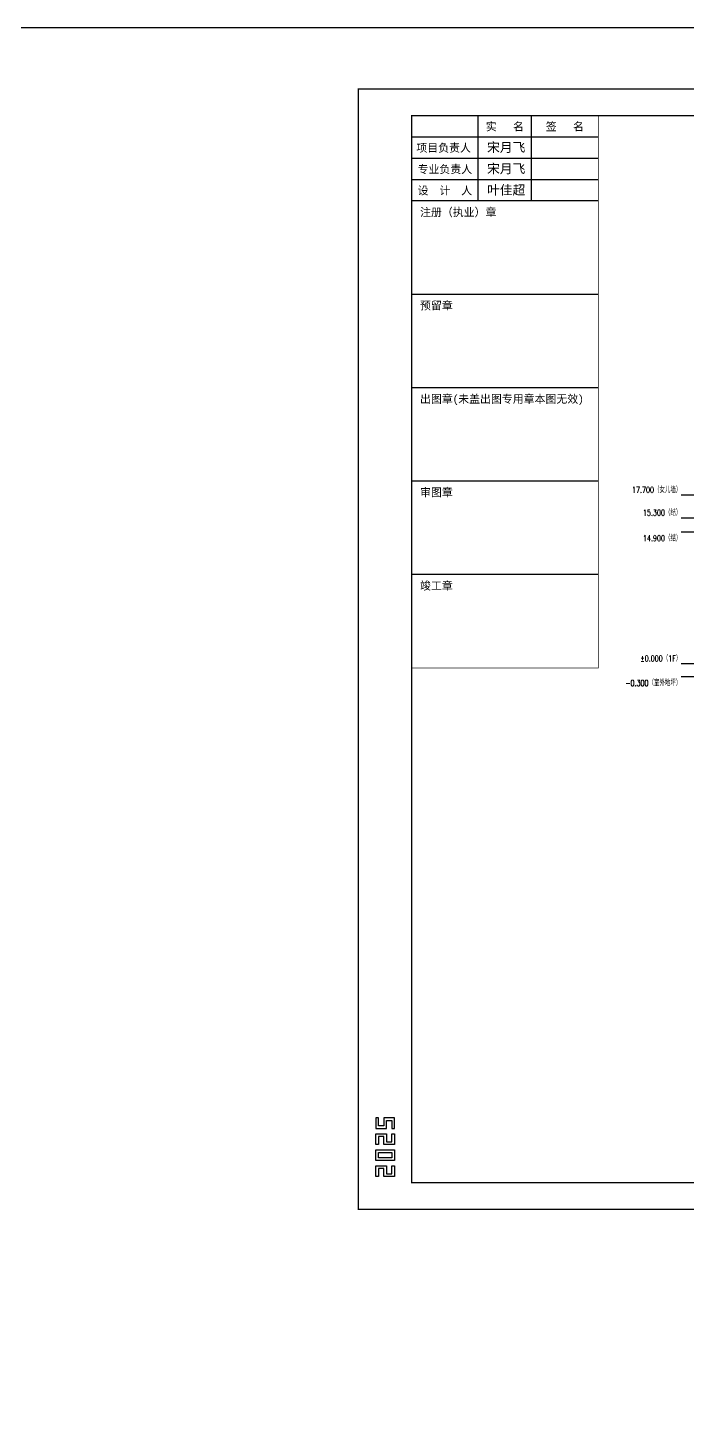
# Model space of a CAD drawing. Extents: x -599358 to 2865263, y -1062760 to 486533.
# Drawn here: x 899959 to 969240, y -758560 to -613531 of the extents above; entities that cross this region are included whole.
import ezdxf
from ezdxf.enums import TextEntityAlignment as Align

# ---------------------------------------------------------------- set-up
doc = ezdxf.new("R2010")
doc.units = 0
for name, color, linetype in [('0-cxFrame', 155, 'Continuous'), ('3符号', 173, 'Continuous'), ('qianming', 155, 'Continuous'), ('屋面板111', 6, 'Continuous')]:
    doc.layers.add(name, color=color, linetype=linetype)
doc.layers.add('0-cxText', color=131, linetype='Continuous', lineweight=25)
doc.styles.add('cx_biaoti', font='')
doc.styles.add('cx_tuming', font='simhei.ttf')
doc.styles.add('cx_tuqian1', font='宋体.shx')
doc.styles.add('卓越符号', font='ROMANS.shx', dxfattribs={"width": 0.7, "bigfont": 'CHINESE.shx'})
doc.styles.add('图框宋体', font='', dxfattribs={"width": 0.75})
doc.styles.add('黑体', font='simhei.ttf')
doc.styles.get('cx_biaoti').set_extended_font_data('SimSun')
doc.styles.get('图框宋体').set_extended_font_data('SimSun')

# ---------------------------------------------------------------- blocks, each defined once
blk = doc.blocks.new('*U612')
at = {"ltscale": 10}
blk.add_line((3.48, 0), (-6.85, 0), dxfattribs=at)
blk.add_lwpolyline([(3, 3), (0, 0), (-3, 3), (13.45, 3)])
at = {"color": 0, "style": '卓越符号', "width": 0.7, "flags": 8}
blk.add_attdef('±0.000', text='', height=3.5, dxfattribs=at).set_placement((13.45, 4.35), align=Align.RIGHT)
blk = doc.blocks.new('*U613')
at = {"ltscale": 10}
blk.add_line((3.48, 0), (-6.85, 0), dxfattribs=at)
blk.add_lwpolyline([(3, -3), (0, 0), (-3, -3), (13.45, -3)])
at = {"color": 0, "style": '卓越符号', "width": 0.7, "flags": 8}
blk.add_attdef('±0.000', text='', height=3.5, dxfattribs=at).set_placement((13.45, -7.85), align=Align.RIGHT)
blk = doc.blocks.new('zjcx_lan_xinxi(Dragon)')
for p, q in [((7000, -3200), (0, -3200)), ((7000, -6700), (0, -6700)), ((7000, -10200), (0, -10200)), ((7000, -13700), (0, -13700)), ((7000, -17200), (0, -17200))]:
    blk.add_line(p, q)
at = {"const_width": 25}
blk.add_lwpolyline([(0, -20700), (7000, -20700), (7000, 0), (0, 0)], close=True, dxfattribs=at)
for points in [[(2500, -3200), (2500, 0)], [(4500, -3200), (4500, 0)], [(0, -800), (7000, -800)], [(0, -1600), (7000, -1600)], [(0, -2400), (7000, -2400)]]:
    blk.add_lwpolyline(points)
for points in [[(7000, -3200), (7000, 0)], [(0, -3200), (7000, -3200)], [(0, -20700), (7000, -20700), (7000, -3200)], [(0, -20700), (7000, -20700)]]:
    blk.add_lwpolyline(points, dxfattribs=at)
at = {"style": '图框宋体'}
for s, p in [('实   名', (3500, -400)), ('签   名', (5750, -400)), ('项目负责人', (1204, -1200)), ('专业负责人', (1250, -2000)), ('设  计  人', (1250, -2800))]:
    blk.add_text(s, height=300, dxfattribs=at).set_placement(p, align=Align.MIDDLE)
for s, p in [('注册（执业）章', (318, -3771)), ('预留章', (318, -7271)), ('出图章(未盖出图专用章本图无效)', (318, -10771)), ('审图章', (318, -14271)), ('竣工章', (318, -17771))]:
    blk.add_text(s, height=300, dxfattribs=at).set_placement(p)
blk = doc.blocks.new('T-信息(Dragon)')
at = {"layer": '0-cxFrame'}
blk.add_blockref('zjcx_lan_xinxi(Dragon)', (0, 0), dxfattribs=at)
at = {"layer": 'qianming', "color": 3, "style": 'cx_biaoti'}
for s, p in [('宋月飞', (3550, -1186)), ('宋月飞', (3550, -1986)), ('叶佳超', (3550, -2786))]:
    blk.add_text(s, height=350, dxfattribs=at).set_placement(p, align=Align.MIDDLE_CENTER)
blk = doc.blocks.new('TK22.A2 L(Dragon)')
at = {"layer": '0-cxFrame', "color": 7, "const_width": 0.5}
blk.add_lwpolyline([(0, 0), (-594, 0), (-594, 420), (0, 420)], close=True, dxfattribs=at)
at = {"layer": '0-cxFrame', "const_width": 0.5}
blk.add_lwpolyline([(-80, 10), (-574, 10), (-574, 410), (-80, 410)], close=True, dxfattribs=at)
at = {"layer": 'Defpoints', "color": 2}
for points in [[(-586.37, 34.37), (-587.37, 34.37), (-587.37, 30.37), (-583.37, 30.37), (-583.37, 33.37), (-581.37, 33.37), (-581.37, 30.37), (-580.37, 30.37), (-580.37, 34.37), (-584.37, 34.37), (-584.37, 31.37), (-586.37, 31.37), (-586.37, 34.37)], [(-586.37, 24.37), (-587.37, 24.37), (-587.37, 28.37), (-583.37, 28.37), (-583.37, 25.37), (-581.37, 25.37), (-581.37, 28.37), (-580.37, 28.37), (-580.37, 24.37), (-584.37, 24.37), (-584.37, 27.37), (-586.37, 27.37), (-586.37, 24.37)], [(-586.37, 12.37), (-587.37, 12.37), (-587.37, 16.37), (-583.37, 16.37), (-583.37, 13.37), (-581.37, 13.37), (-581.37, 16.37), (-580.37, 16.37), (-580.37, 12.37), (-584.37, 12.37), (-584.37, 15.37), (-586.37, 15.37), (-586.37, 12.37)]]:
    blk.add_lwpolyline(points, dxfattribs=at)
for points in [[(-587.37, 18.37), (-587.37, 22.37), (-580.37, 22.37), (-580.37, 18.37)], [(-586.37, 19.37), (-586.37, 21.37), (-581.37, 21.37), (-581.37, 19.37)]]:
    blk.add_lwpolyline(points, close=True, dxfattribs=at)
at = {"layer": '0-cxFrame', "xscale": 0.01, "yscale": 0.01, "zscale": 0.01}
blk.add_blockref('T-信息(Dragon)', (-574, 410), dxfattribs=at)
at = {"style": '黑体', "flags": 4}
blk.add_attdef('图幅', text='', height=3.3, dxfattribs=at).set_placement((-40, 3), align=Align.RIGHT)
at = {"layer": '0-cxText', "flags": 4}
for tag, height, style, p in [('建设单位', 3.5, 'cx_tuming', (-45, 240)), ('项目名称', 3.5, 'cx_tuming', (-45, 210)), ('子项名称', 3.5, 'cx_tuming', (-45, 180)), ('工程编号', 3.3, 'cx_tuqian1', (-35, 165)), ('图名1', 3.5, 'cx_tuming', (-45, 87)), ('图名2', 3.5, 'cx_tuming', (-45, 79)), ('图名3', 3.5, 'cx_tuming', (-45, 71)), ('出图日期', 3.3, 'cx_tuqian1', (-39, 60)), ('专业', 3.3, 'cx_tuqian1', (-55, 52)), ('图号', 3.3, 'cx_tuqian1', (-55, 44)), ('版次', 3.3, 'cx_tuqian1', (-20, 44))]:
    blk.add_attdef(tag, text='', height=height, dxfattribs=dict(at, style=style)).set_placement(p, align=Align.MIDDLE)
at = {"layer": 'Defpoints', "color": 6, "flags": 4}
for tag, height, style, p in [('tufu', 3.3, '黑体', (-12, 12)), ('dwfname', 4, 'cx_tuqian1', (-80, 3))]:
    blk.add_attdef(tag, text='', height=height, dxfattribs=dict(at, style=style)).set_placement(p, align=Align.RIGHT)

msp = doc.modelspace()

# ---------------------------------------------------------------- linework, layer by layer
at = {"layer": '屋面板111', "ltscale": 2500}
msp.add_lwpolyline([(-94863.2, -613531.4), (2392855.7, -613531.4), (2392855.7, -977180.1), (-94863.2, -977180.1)], close=True, dxfattribs=at)

# ---------------------------------------------------------------- block references
at = {"layer": '0-cxFrame', "xscale": 280, "yscale": 280, "zscale": 280}
msp.add_blockref('TK22.A2 L(Dragon)', (1100995.5, -737568), dxfattribs=at)
at = {"layer": '3符号', "color": 7}
ref = msp.add_blockref('*U612', (971023.6, -663143.2), dxfattribs=dict(at, xscale=-180, yscale=180, zscale=180))
ref.add_attrib('±0.000', '17.700（女儿墙）', dxfattribs={"layer": '0', "color": 0, "height": 630, "style": '卓越符号', "width": 0.7}).set_placement((968602.6, -662360.2), align=Align.RIGHT)
ref = msp.add_blockref('*U612', (971023.6, -665543.2), dxfattribs=dict(at, xscale=-180, yscale=180, zscale=180))
ref.add_attrib('±0.000', '15.300（结）', dxfattribs={"layer": '0', "color": 0, "height": 630, "style": '卓越符号', "width": 0.7}).set_placement((968602.6, -664760.2), align=Align.RIGHT)
ref = msp.add_blockref('*U613', (971023.6, -665943.2), dxfattribs=dict(at, xscale=-180, yscale=180, zscale=180))
ref.add_attrib('±0.000', '14.900（结）', dxfattribs={"layer": '0', "color": 0, "height": 630, "style": '卓越符号', "width": 0.7}).set_placement((968602.6, -667435.8), align=Align.RIGHT)
ref = msp.add_blockref('*U612', (971023.6, -680843.2), dxfattribs=dict(at, xscale=-180, yscale=180, zscale=180))
ref.add_attrib('±0.000', '±0.000（1F）', dxfattribs={"layer": '0', "color": 0, "height": 630, "style": '卓越符号', "width": 0.7}).set_placement((968602.6, -680060.2), align=Align.RIGHT)
ref = msp.add_blockref('*U613', (971020.4, -681143.2), dxfattribs=dict(at, xscale=-180, yscale=180, zscale=180))
ref.add_attrib('±0.000', '-0.300（室外地坪）', dxfattribs={"layer": '0', "color": 0, "height": 630, "style": '卓越符号', "width": 0.7}).set_placement((968599.4, -682635.8), align=Align.RIGHT)

doc.saveas('drawing.dxf')
